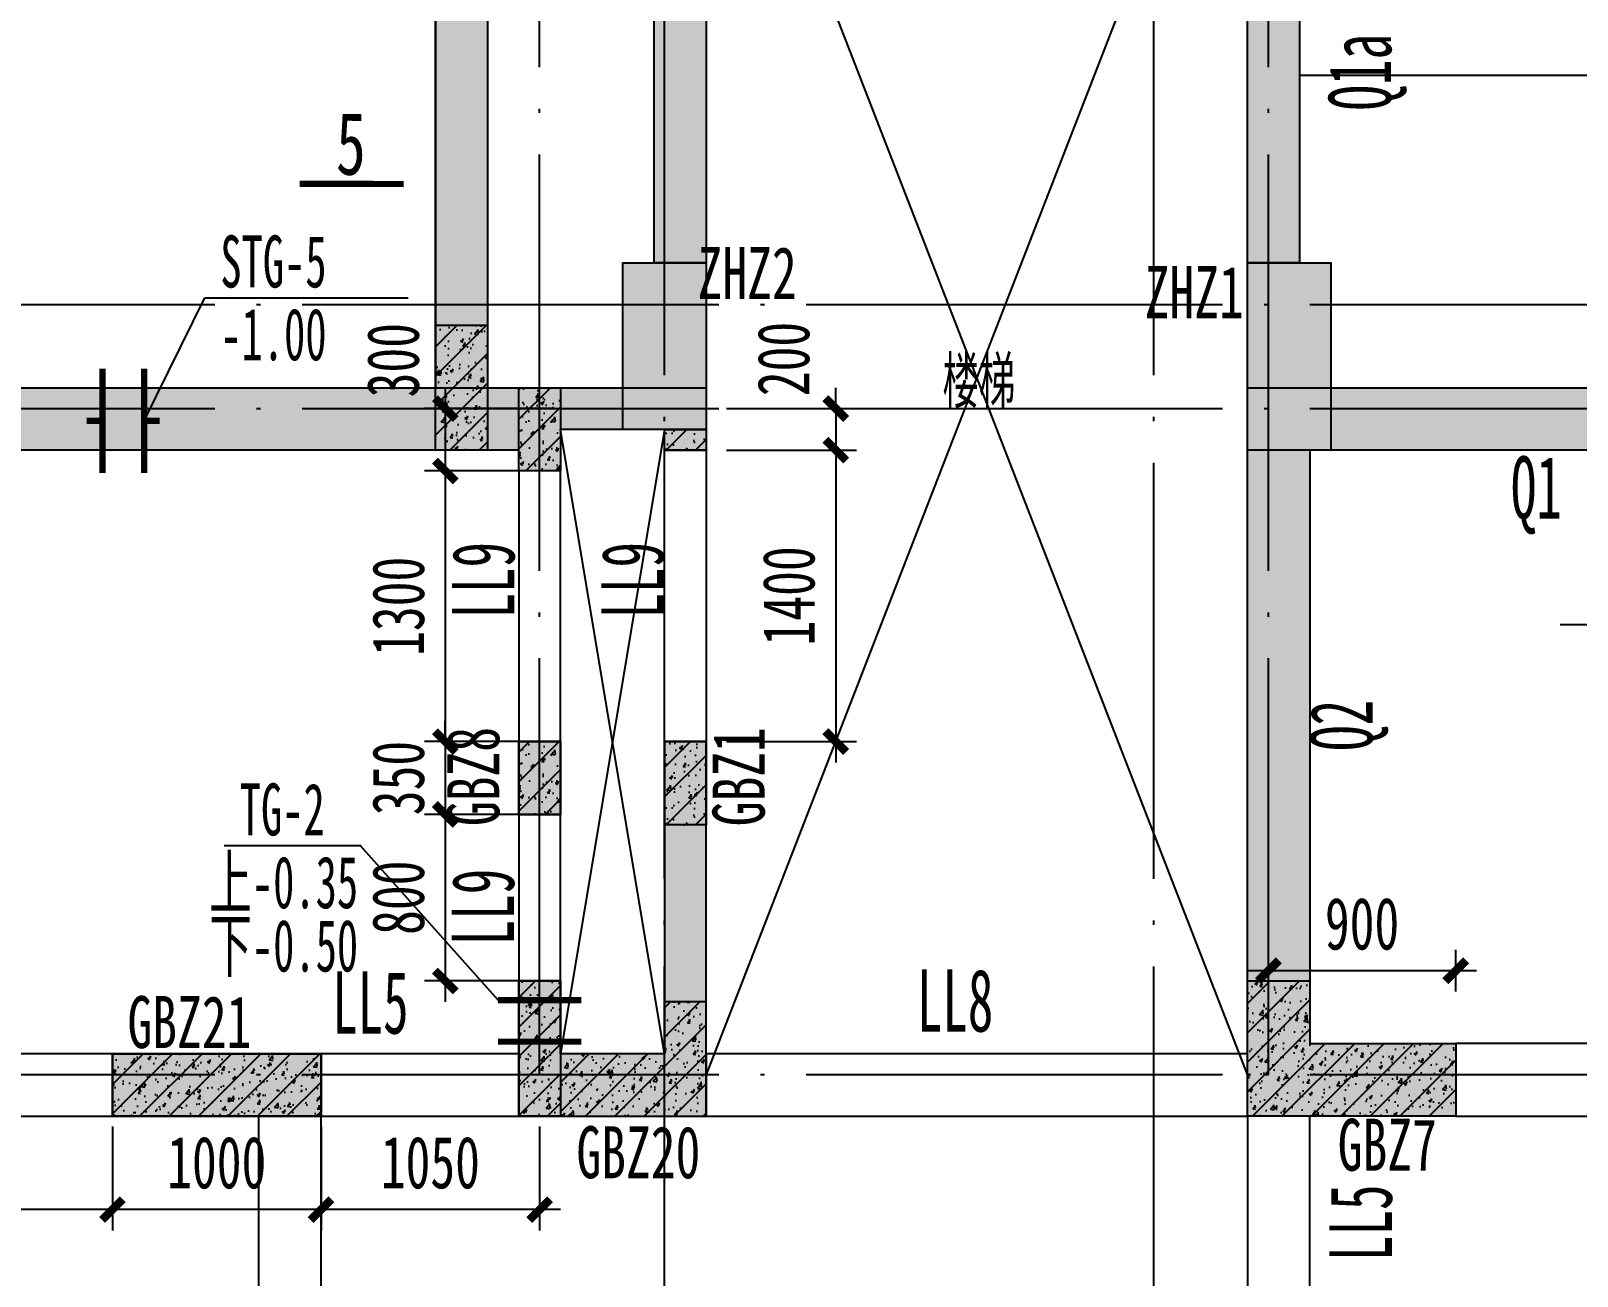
# Model space of a CAD drawing. Extents: x -3200781797 to -8106663, y 494714 to 1244925.
# Drawn here: x -8144976 to -8137549, y 614425 to 620407 of the extents above; entities that cross this region are included whole.
import ezdxf
from ezdxf.enums import TextEntityAlignment as Align

# ---------------------------------------------------------------- set-up
doc = ezdxf.new("R2010")
doc.units = 0
doc.header["$LTSCALE"] = 1000
doc.header["$MEASUREMENT"] = 0
for name, pattern in [('3#-轴线$0$DOTE', [2.42, 2, -0.2, 0.02, -0.2]), ('3#4#5#模板$0$CONTINOUS', [0]), ('CONTINOUS', [0]), ('DASH', [0.35, 0.25, -0.1])]:
    doc.linetypes.add(name, pattern=pattern)
doc.layers.get('Defpoints').update_dxf_attribs({"color": 30, "linetype": 'DASH'})
for name, color, linetype in [('1----SD', 40, 'Continuous'), ('3#-夹层$0$S-COLU', 252, 'Continuous'), ('3#-夹层$0$S-COLU-HATC', 16, 'Continuous'), ('3#-夹层$0$S-SLAB-HOLE', 5, 'Continuous'), ('3#-夹层$0$S-WALL', 40, 'Continuous'), ('3#-夹层$0$S-WALL-BEAM', 120, 'Continuous'), ('3#-夹层$0$S-WALL-HATC', 253, 'Continuous'), ('3#-轴线$0$A-ANNO-DOTE', 10, '3#-轴线$0$DOTE'), ('3#4#5#模板$0$S-ANNO-TEXT', 7, 'Continuous'), ('3#4#5#模板$0$S-SLAB-TEXT', 120, 'Continuous'), ('3#4#5#模板$0$S-WALL-COLU', 252, '3#4#5#模板$0$CONTINOUS'), ('3#4#5#模板$0$S-WALL-COLU-HATC', 16, 'Continuous'), ('DIM', 3, 'Continuous'), ('DIM_其它', 3, 'Continuous'), ('S-PC-FQ-WYQ', 4, 'Continuous'), ('S-WALL-BEAM-TEXT', 2, 'Continuous'), ('S-WALL-COLU-TEXT', 2, 'Continuous'), ('S-WALL-DIMS', 50, 'Continuous'), ('THICK', 6, 'Continuous')]:
    doc.layers.add(name, color=color, linetype=linetype)
doc.layers.add('WALL-TEXT', color=2, linetype='Continuous', lineweight=25)
doc.layers.add('设备条件', color=5, linetype='Continuous', lineweight=30)
doc.styles.add('3#4#5#模板$0$TSSD_Rein', font='tssdeng.shx', dxfattribs={"width": 0.7, "bigfont": 'hztxt.shx'})
doc.styles.add('TSSD_Dimension', font='', dxfattribs={"width": 0.7})
doc.styles.add('楷体', font='', dxfattribs={"width": 0.6})
doc.styles.add('楷体GB312', font='', dxfattribs={"width": 0.8})
doc.styles.get('TSSD_Dimension').set_extended_font_data('KaiTi_GB2312')
doc.styles.get('楷体').set_extended_font_data('KaiTi_GB2312')
doc.styles.get('楷体GB312').set_extended_font_data('楷体_GB2312')
doc.dimstyles.new('TSSD_100_100', dxfattribs={"dimtxt": 250, "dimasz": 100, "dimexe": 100, "dimexo": 250, "dimgap": 100, "dimtad": 1, "dimdec": 0, "dimzin": 0, "dimdsep": 46, "dimtxsty": 'TSSD_Dimension', "dimblk": 'ARCHTICK', "dimcen": 0, "dimdle": 100, "dimclrt": 7, "dimadec": 0, "dimazin": 0, "dimtfac": 1, "dimtdec": 0, "dimtix": 1, "dimtmove": 2, "dimatfit": 3, "dimfxl": 1, "dimtolj": 1, "dimtzin": 0, "dimarcsym": 0})

# ---------------------------------------------------------------- blocks, each defined once
blk = doc.blocks.new('_ArchTick')
at = {"color": 0, "linetype": 'ByBlock', "const_width": 0.4}
blk.add_lwpolyline([(-0.5, -0.5), (0.5, 0.5)], dxfattribs=at)
blk = doc.blocks.new('*D228')
at = {"layer": 'Defpoints', "color": 0, "transparency": 16777216}
for p in [(-8141885, 618592.8), (-8141885, 618392.8), (-8141110, 618392.8)]:
    blk.add_point(p, dxfattribs=at)
at = {"layer": 'S-WALL-DIMS', "color": 0, "lineweight": -2, "transparency": 16777216}
for p, q in [((-8141110, 618592.8), (-8141110, 618692.8)), ((-8141635, 618592.8), (-8141010, 618592.8)), ((-8141110, 618592.8), (-8141110, 618392.8)), ((-8141635, 618392.8), (-8141010, 618392.8)), ((-8141110, 618392.8), (-8141110, 618292.8))]:
    blk.add_line(p, q, dxfattribs=at)
at = {"layer": 'S-WALL-DIMS', "color": 0, "lineweight": -2, "transparency": 16777216, "xscale": 100, "yscale": 100, "zscale": 100}
for p, rotation in [((-8141110, 618592.8), 270), ((-8141110, 618392.8), 90)]:
    blk.add_blockref('_ArchTick', p, dxfattribs=dict(at, rotation=rotation))
at = {"layer": 'S-WALL-DIMS', "color": 7, "transparency": 16777216, "insert": (-8141360, 618830.9), "char_height": 250, "attachment_point": 5, "rotation": 90, "style": 'TSSD_Dimension'}
blk.add_mtext('\\A1;200', dxfattribs=at)
blk = doc.blocks.new('*D231')
at = {"layer": 'Defpoints', "color": 0, "transparency": 16777216}
for p in [(-8142210.5, 616642.7), (-8142985.6, 615842.8), (-8142210.5, 615842.8)]:
    blk.add_point(p, dxfattribs=at)
at = {"layer": 'S-WALL-DIMS', "color": 0, "lineweight": -2, "transparency": 16777216}
for p, q in [((-8142985.6, 616742.8), (-8142985.6, 615742.8)), ((-8142460.5, 616642.8), (-8143085.6, 616642.8)), ((-8142460.5, 615842.8), (-8143085.6, 615842.8))]:
    blk.add_line(p, q, dxfattribs=at)
at = {"layer": 'S-WALL-DIMS', "color": 0, "lineweight": -2, "transparency": 16777216, "xscale": 100, "yscale": 100, "zscale": 100}
for p, rotation in [((-8142985.6, 616642.8), 89.99623592543436), ((-8142985.6, 615842.8), 269.9962359254344)]:
    blk.add_blockref('_ArchTick', p, dxfattribs=dict(at, rotation=rotation))
at = {"layer": 'S-WALL-DIMS', "color": 7, "transparency": 16777216, "insert": (-8143210.6, 616242.8), "char_height": 250, "attachment_point": 5, "rotation": 89.99624, "style": 'TSSD_Dimension'}
blk.add_mtext('\\A1;800', dxfattribs=at)
blk = doc.blocks.new('*D599')
at = {"layer": 'Defpoints', "color": 0, "transparency": 16777216}
for p in [(-8139032.3, 615891.8), (-8139032.3, 615542.8), (-8138132.3, 615542.8)]:
    blk.add_point(p, dxfattribs=at)
at = {"layer": 'DIM', "color": 0, "lineweight": -2, "transparency": 16777216}
for p, q in [((-8139032.3, 615792.8), (-8139032.3, 615991.8)), ((-8138132.3, 615792.8), (-8138132.3, 615991.8)), ((-8138032.3, 615891.8), (-8139132.3, 615891.8))]:
    blk.add_line(p, q, dxfattribs=at)
at = {"layer": 'DIM', "color": 0, "lineweight": -2, "transparency": 16777216, "xscale": 100, "yscale": 100, "zscale": 100, "rotation": 180}
blk.add_blockref('_ArchTick', (-8139032.3, 615891.8), dxfattribs=at)
at = {"layer": 'DIM', "color": 0, "lineweight": -2, "transparency": 16777216, "xscale": 100, "yscale": 100, "zscale": 100}
blk.add_blockref('_ArchTick', (-8138132.3, 615891.8), dxfattribs=at)
at = {"layer": 'DIM', "color": 7, "transparency": 16777216, "insert": (-8138582.3, 616116.8), "char_height": 250, "attachment_point": 5, "style": 'TSSD_Dimension'}
blk.add_mtext('\\A1;900', dxfattribs=at)
blk = doc.blocks.new('*D606')
at = {"layer": 'Defpoints', "color": 0, "transparency": 16777216}
for p in [(-8142210.5, 618592.8), (-8142985.5, 618292.8), (-8142210.5, 618292.8)]:
    blk.add_point(p, dxfattribs=at)
at = {"layer": 'S-WALL-DIMS', "color": 0, "lineweight": -2, "transparency": 16777216}
for p, q in [((-8142985.4, 618692.8), (-8142985.5, 618192.8)), ((-8142460.5, 618592.8), (-8143085.4, 618592.8)), ((-8142460.5, 618292.8), (-8143085.5, 618292.8))]:
    blk.add_line(p, q, dxfattribs=at)
at = {"layer": 'S-WALL-DIMS', "color": 0, "lineweight": -2, "transparency": 16777216, "xscale": 100, "yscale": 100, "zscale": 100}
for p, rotation in [((-8142985.4, 618592.8), 89.99623592543436), ((-8142985.5, 618292.8), 269.9962359254344)]:
    blk.add_blockref('_ArchTick', p, dxfattribs=dict(at, rotation=rotation))
at = {"layer": 'S-WALL-DIMS', "color": 7, "transparency": 16777216, "insert": (-8143235.4, 618825.2), "char_height": 250, "attachment_point": 5, "rotation": 89.99624, "style": 'TSSD_Dimension'}
blk.add_mtext('\\A1;300', dxfattribs=at)
blk = doc.blocks.new('*D607')
at = {"layer": 'Defpoints', "color": 0, "transparency": 16777216}
for p in [(-8142210.5, 618292.8), (-8142985.5, 616992.8), (-8142210.5, 616992.7)]:
    blk.add_point(p, dxfattribs=at)
at = {"layer": 'S-WALL-DIMS', "color": 0, "lineweight": -2, "transparency": 16777216}
for p, q in [((-8142985.5, 618392.8), (-8142985.6, 616892.8)), ((-8142460.5, 618292.8), (-8143085.5, 618292.8)), ((-8142460.5, 616992.8), (-8143085.5, 616992.8))]:
    blk.add_line(p, q, dxfattribs=at)
at = {"layer": 'S-WALL-DIMS', "color": 0, "lineweight": -2, "transparency": 16777216, "xscale": 100, "yscale": 100, "zscale": 100}
for p, rotation in [((-8142985.5, 618292.8), 89.99623592543436), ((-8142985.5, 616992.8), 269.9962359254344)]:
    blk.add_blockref('_ArchTick', p, dxfattribs=dict(at, rotation=rotation))
at = {"layer": 'S-WALL-DIMS', "color": 7, "transparency": 16777216, "insert": (-8143210.5, 617642.8), "char_height": 250, "attachment_point": 5, "rotation": 89.99624, "style": 'TSSD_Dimension'}
blk.add_mtext('\\A1;1300', dxfattribs=at)
blk = doc.blocks.new('*D608')
at = {"layer": 'Defpoints', "color": 0, "transparency": 16777216}
for p in [(-8142210.5, 616992.7), (-8142985.6, 616642.8), (-8142210.5, 616642.7)]:
    blk.add_point(p, dxfattribs=at)
at = {"layer": 'S-WALL-DIMS', "color": 0, "lineweight": -2, "transparency": 16777216}
for p, q in [((-8142985.5, 616992.8), (-8142985.5, 617092.8)), ((-8142460.5, 616992.8), (-8143085.5, 616992.8)), ((-8142985.5, 616992.8), (-8142985.6, 616642.8)), ((-8142460.5, 616642.8), (-8143085.6, 616642.8)), ((-8142985.6, 616642.8), (-8142985.6, 616542.8))]:
    blk.add_line(p, q, dxfattribs=at)
at = {"layer": 'S-WALL-DIMS', "color": 0, "lineweight": -2, "transparency": 16777216, "xscale": 100, "yscale": 100, "zscale": 100}
for p, rotation in [((-8142985.5, 616992.8), 269.9962359254344), ((-8142985.6, 616642.8), 89.99623592543439)]:
    blk.add_blockref('_ArchTick', p, dxfattribs=dict(at, rotation=rotation))
at = {"layer": 'S-WALL-DIMS', "color": 7, "transparency": 16777216, "insert": (-8143210.6, 616817.8), "char_height": 250, "attachment_point": 5, "rotation": 89.99624, "style": 'TSSD_Dimension'}
blk.add_mtext('\\A1;350', dxfattribs=at)
blk = doc.blocks.new('*D609')
at = {"layer": 'Defpoints', "color": 0, "transparency": 16777216}
for p in [(-8141885, 618392.8), (-8141885, 616992.8), (-8141110, 616992.8)]:
    blk.add_point(p, dxfattribs=at)
at = {"layer": 'S-WALL-DIMS', "color": 0, "lineweight": -2, "transparency": 16777216}
for p, q in [((-8141110, 618492.8), (-8141110, 616892.8)), ((-8141635, 618392.8), (-8141010, 618392.8)), ((-8141635, 616992.8), (-8141010, 616992.8))]:
    blk.add_line(p, q, dxfattribs=at)
at = {"layer": 'S-WALL-DIMS', "color": 0, "lineweight": -2, "transparency": 16777216, "xscale": 100, "yscale": 100, "zscale": 100}
for p, rotation in [((-8141110, 618392.8), 90), ((-8141110, 616992.8), 270)]:
    blk.add_blockref('_ArchTick', p, dxfattribs=dict(at, rotation=rotation))
at = {"layer": 'S-WALL-DIMS', "color": 7, "transparency": 16777216, "insert": (-8141335, 617692.8), "char_height": 250, "attachment_point": 5, "rotation": 90, "style": 'TSSD_Dimension'}
blk.add_mtext('\\A1;1400', dxfattribs=at)
blk = doc.blocks.new('*D610')
at = {"layer": 'Defpoints', "color": 0, "transparency": 16777216}
for p in [(-8143582.3, 615392.8), (-8142532.3, 615392.8), (-8143582.3, 614744.3)]:
    blk.add_point(p, dxfattribs=at)
at = {"layer": 'DIM', "color": 0, "lineweight": -2, "transparency": 16777216}
for p, q in [((-8143582.3, 615142.8), (-8143582.3, 614644.3)), ((-8142532.3, 615142.8), (-8142532.3, 614644.3)), ((-8142432.3, 614744.3), (-8143682.3, 614744.3))]:
    blk.add_line(p, q, dxfattribs=at)
at = {"layer": 'DIM', "color": 0, "lineweight": -2, "transparency": 16777216, "xscale": 100, "yscale": 100, "zscale": 100, "rotation": 180}
blk.add_blockref('_ArchTick', (-8143582.3, 614744.3), dxfattribs=at)
at = {"layer": 'DIM', "color": 0, "lineweight": -2, "transparency": 16777216, "xscale": 100, "yscale": 100, "zscale": 100}
blk.add_blockref('_ArchTick', (-8142532.3, 614744.3), dxfattribs=at)
at = {"layer": 'DIM', "color": 7, "transparency": 16777216, "insert": (-8143057.3, 614969.3), "char_height": 250, "attachment_point": 5, "style": 'TSSD_Dimension'}
blk.add_mtext('\\A1;1050', dxfattribs=at)
blk = doc.blocks.new('*D611')
at = {"layer": 'Defpoints', "color": 0, "transparency": 16777216}
for p in [(-8144584.2, 615392.8), (-8143582.3, 615392.8), (-8144584.2, 614744.3)]:
    blk.add_point(p, dxfattribs=at)
at = {"layer": 'DIM', "color": 0, "lineweight": -2, "transparency": 16777216}
for p, q in [((-8144584.2, 615142.8), (-8144584.2, 614644.3)), ((-8143582.3, 615142.8), (-8143582.3, 614644.3)), ((-8143482.3, 614744.3), (-8144684.2, 614744.3))]:
    blk.add_line(p, q, dxfattribs=at)
at = {"layer": 'DIM', "color": 0, "lineweight": -2, "transparency": 16777216, "xscale": 100, "yscale": 100, "zscale": 100, "rotation": 180}
blk.add_blockref('_ArchTick', (-8144584.2, 614744.3), dxfattribs=at)
at = {"layer": 'DIM', "color": 0, "lineweight": -2, "transparency": 16777216, "xscale": 100, "yscale": 100, "zscale": 100}
blk.add_blockref('_ArchTick', (-8143582.3, 614744.3), dxfattribs=at)
at = {"layer": 'DIM', "color": 7, "transparency": 16777216, "insert": (-8144083.2, 614969.3), "char_height": 250, "attachment_point": 5, "style": 'TSSD_Dimension'}
blk.add_mtext('\\A1;1000', dxfattribs=at)
blk = doc.blocks.new('*D612')
at = {"layer": 'Defpoints', "color": 0, "transparency": 16777216}
for p in [(-8145984.2, 615392.8), (-8144584.2, 615392.8), (-8145984.2, 614744.3)]:
    blk.add_point(p, dxfattribs=at)
at = {"layer": 'DIM', "color": 0, "lineweight": -2, "transparency": 16777216}
for p, q in [((-8145984.2, 615142.8), (-8145984.2, 614644.3)), ((-8144584.2, 615142.8), (-8144584.2, 614644.3)), ((-8144484.2, 614744.3), (-8146084.2, 614744.3))]:
    blk.add_line(p, q, dxfattribs=at)
at = {"layer": 'DIM', "color": 0, "lineweight": -2, "transparency": 16777216, "xscale": 100, "yscale": 100, "zscale": 100, "rotation": 180}
blk.add_blockref('_ArchTick', (-8145984.2, 614744.3), dxfattribs=at)
at = {"layer": 'DIM', "color": 0, "lineweight": -2, "transparency": 16777216, "xscale": 100, "yscale": 100, "zscale": 100}
blk.add_blockref('_ArchTick', (-8144584.2, 614744.3), dxfattribs=at)
at = {"layer": 'DIM', "color": 7, "transparency": 16777216, "insert": (-8145284.2, 614969.3), "char_height": 250, "attachment_point": 5, "style": 'TSSD_Dimension'}
blk.add_mtext('\\A1;1400', dxfattribs=at)
blk = doc.blocks.new('3-an-jia')
at = {"layer": 'S-WALL-COLU-TEXT', "style": '楷体GB312', "width": 0.7}
for s, p in [('ZHZ2', (-7941715.8, 619114.2)), ('ZHZ1', (-7939568.3, 619022.1)), ('GBZ21', (-7944453.9, 615515.6)), ('GBZ20', (-7942297.6, 614890)), ('GBZ7', (-7938641.1, 614926.2))]:
    blk.add_text(s, height=250, dxfattribs=at).set_placement(p)
for s, p in [('GBZ8', (-7942668.1, 616582)), ('GBZ1', (-7941393.5, 616581.1))]:
    blk.add_text(s, height=250, rotation=90, dxfattribs=at).set_placement(p)
blk = doc.blocks.new('q1')
at = {"layer": 'WALL-TEXT', "style": '楷体', "width": 0.6}
for s, p in [('Q1a', (-8134243.3, 471322.1)), ('Q2', (-8134332.1, 468245.4))]:
    blk.add_text(s, height=300, rotation=90, dxfattribs=at).set_placement(p)
blk.add_text('Q1', height=300, dxfattribs=at).set_placement((-8133668.2, 469360.8))
blk = doc.blocks.new('RWREQWR EQW')
at = {"layer": '1----SD', "linetype": 'CONTINOUS', "const_width": 30}
for points in [[(2251793, 140515.3), (2251793, 140715.3), (2251793, 140715.3)], [(2251993, 140715.3), (2251993, 140715.3), (2251993, 140515.3)], [(2251793, 140515.3), (2251793, 140315.3), (2251793, 140315.3)], [(2251993, 140315.3), (2251993, 140315.3), (2251993, 140515.3)]]:
    blk.add_lwpolyline(points, dxfattribs=at)
blk = doc.blocks.new('$VALVE$00000553')
at = {"const_width": 30}
for points in [[(0, 100), (0, 175)], [(0, 100), (-250, 100), (-250, 100)], [(0, 100), (250, 100), (250, 100)], [(-250, -100), (-250, -100), (0, -100)], [(250, -100), (250, -100), (0, -100)], [(0, -175), (0, -100)]]:
    blk.add_lwpolyline(points, dxfattribs=at)
blk = doc.blocks.new('A$C5af27e0e')
at = {"layer": 'DIM_其它'}
for p, q in [((18900, 3350), (19191.4, 3940.9)), ((19191.4, 3940.9), (20168.3, 3940.9)), ((25701.8, 2372.1), (26484.1, 2372.1)), ((19942.7, 1308.3), (19284.6, 1308.3))]:
    blk.add_line(p, q, dxfattribs=at)
blk.add_lwpolyline([(19938.7, 1310), (20600, 567.4)], dxfattribs=at)
at = {"layer": '1----SD', "linetype": 'CONTINOUS', "rotation": 270}
for name, p in [('$VALVE$00000553', (18800, 3350)), ('RWREQWR EQW', (-119715.3, 2252360.3))]:
    blk.add_blockref(name, p, dxfattribs=at)
at = {"layer": '设备条件', "color": 40, "style": '楷体', "width": 0.6}
for s, p in [('STG-5', (19266.4, 3990.9)), ('-1.00', (19266.4, 3640.9)), ('TG-2', (19359.6, 1358.3)), ('上-0.35', (19213.5, 1008.3)), ('下-0.50', (19213.5, 704.3))]:
    blk.add_text(s, height=250, dxfattribs=at).set_placement(p)
blk = doc.blocks.new('3#-夹层$0$zhz')
at = {"layer": '3#-夹层$0$S-COLU-HATC'}
h = blk.add_hatch(color=256, dxfattribs=at)
h.dxf.hatch_style = 1
h.paths.add_polyline_path([(58515, 3066.8), (58915, 3066.8), (58915, 2266.8), (58515, 2266.8)])
at = {"layer": '3#-夹层$0$S-COLU'}
blk.add_lwpolyline([(58515, 3066.8), (58915, 3066.8), (58915, 2266.8), (58515, 2266.8)], close=True, dxfattribs=at)
blk = doc.blocks.new('3#-轴线')
at = {"layer": '3#-轴线$0$A-ANNO-DOTE'}
for points in [[(29600, -3200), (29600, 5500)], [(30200, -7100), (30200, 5500)], [(32550, -7100), (32550, 5500)], [(33100, -3200), (33100, 5500)], [(-3000, 500), (44800, 500)], [(-3000, 0), (44800, 0)], [(-3000, -3200), (44800, -3200)]]:
    blk.add_lwpolyline(points, dxfattribs=at)
blk = doc.blocks.new('3#-夹层')
at = {"layer": '3#-夹层$0$S-COLU-HATC'}
h = blk.add_hatch(color=256, dxfattribs=at)
h.dxf.hatch_style = 1
h.paths.add_polyline_path([(33000, 700), (33400, 700), (33400, -200), (33000, -200)])
at = {"layer": '3#-夹层$0$S-WALL-HATC'}
for points in [[(8550, 1300), (8550, 3750), (11500, 3750), (12700, 3750), (12700, 100), (20100, 100), (21700, 100), (29100, 100), (29100, 3750), (30300, 3750), (33250, 3750), (33250, 700), (33000, 700), (33000, 1450), (33000, 3500), (30400, 3500), (30400, 700), (30150, 700), (30150, 3500), (29350, 3500), (29350, 100), (29450, 100), (30400, 100), (30400, -200), (30200, -200), (30200, -100), (29700, -100), (29700, -300), (29500, -300), (29500, -200), (29200, -200), (26950, -200), (26950, -100), (26670, -100), (26670, -200), (21800, -200), (21800, -1800), (21500, -1800), (21500, -200), (20300, -200), (20300, -1800), (20000, -1800), (20000, -200), (15130, -200), (15130, -100), (14850, -100), (14850, -200), (12300, -200), (12300, -300), (12100, -300), (12100, -100), (11600, -100), (11600, -200), (11400, -200), (11400, 100), (12200, 100), (12450, 100), (12450, 3500), (11650, 3500), (11650, 700), (11400, 700), (11400, 3500), (8800, 3500), (8800, 1450), (8800, 700), (8550, 700)], [(30400, -1600), (30200, -1600), (30200, -1750), (30200, -3100), (29700, -3100), (29700, -2750), (29500, -2750), (29500, -3100), (29500, -3400), (29600, -3400), (30400, -3400), (30400, -3100), (30400, -1750)], [(28550, -3400), (28550, -3100), (28450, -3100), (27548.1, -3100), (27548.1, -3400), (28250, -3400)]]:
    blk.add_hatch(color=256, dxfattribs=at).paths.add_polyline_path(points)
h = blk.add_hatch(color=256, dxfattribs=at)
h.paths.add_polyline_path([(13550, -11200), (13950, -11200), (13950, -10850), (13550, -10850), (13550, -4800), (13550, -4700), (13250, -4700), (13250, -4800), (13250, -10900), (10600, -10900), (10600, -7200), (11750, -7200), (11750, -4700), (8800, -4700), (8800, -4600), (8500, -4600), (8500, -5000), (9050, -5000), (9050, -7300), (10300, -7300), (10300, -10850), (9850, -10850), (9850, -11200), (10300, -11200), (10300, -12400), (3550, -12400), (3550, -12000), (3200, -12000), (3200, -12400), (200, -12400), (200, -11200), (700, -11200), (700, -10850), (200, -10850), (200, -5050), (200, -4450), (200, -3400), (2000, -3400), (2000, -3050), (200, -3050), (200, -200), (700, -200), (700, 100), (200, 100), (200, 1350), (5850.3, 1350), (5850.3, 100), (5300, 100), (5300, -200), (5570, -200), (5570, -100), (5850, -100), (5850, -200), (6300, -200), (8500, -200), (8500, -3050), (7800, -3050), (7800, -3400), (8500, -3400), (8800, -3400), (8800, -3300), (8800, 100), (6100.3, 100), (6100.3, 1600), (-100, 1600), (-100, -11100), (-100, -12700), (3450, -12700), (10600, -12700), (10600, -11200), (13250, -11200), (13250, -12700), (28550, -12700), (28550, -11200), (31200, -11200), (31200, -12700), (41900, -12700), (41900, 1600), (35699.7, 1600), (35699.7, 100), (33000, 100), (33000, -3300), (33000, -3400), (33300, -3400), (34000, -3400), (34000, -3050), (33300, -3050), (33300, -200), (35500, -200), (35950, -200), (35950, -100), (36230, -100), (36230, -200), (36500, -200), (36500, 100), (35949.7, 100), (35949.7, 1349.8), (41600, 1349.8), (41600, 100), (41100, 100), (41100, -200), (41600, -200), (41600, -3050), (39800, -3050), (39800, -3400), (41600, -3400), (41600, -4450), (41600, -5050), (41600, -10850), (41100, -10850), (41100, -11200), (41600, -11200), (41600, -12400), (38600, -12400), (38600, -12000), (38250, -12000), (38250, -12400), (31500, -12400), (31500, -11200), (31950, -11200), (31950, -10850), (31500, -10850), (31500, -7300), (32750, -7300), (32750, -5000), (33300, -5000), (33300, -4600), (33000, -4600), (33000, -4700), (30050, -4700), (30050, -7200), (31200, -7200), (31200, -10900), (28550, -10900), (28550, -4800), (28550, -4700), (28250, -4700), (28250, -4800), (28250, -10850), (27850, -10850), (27850, -11200), (28250, -11200), (28250, -12400), (21075, -12400), (21075, -11200), (21600, -11200), (21600, -10850), (21075, -10850), (21075, -5300), (21800, -5300), (21800, -3400), (24100, -3400), (24450, -3400), (26148.1, -3400), (26148.1, -3100), (24350, -3100), (21500, -3100), (21500, -5000), (20900, -5000), (20300, -5000), (20300, -3100), (17451.9, -3100), (15651.9, -3100), (15651.9, -3400), (17350, -3400), (17700, -3400), (20000, -3400), (20000, -5300), (20725, -5300), (20725, -10850), (20200, -10850), (20200, -11200), (20725, -11200), (20725, -12400), (13550, -12400)])
h.paths.add_polyline_path([(11550, -7000), (9350, -7000), (9350, -4900), (11550, -4900)], flags=16)
h.paths.add_polyline_path([(30250, -7000), (30250, -4900), (32450, -4900), (32450, -7000)], flags=16)
blk.add_hatch(color=256, dxfattribs=at).paths.add_polyline_path([(29700, -1950), (29700, -1600), (29500, -1600), (29500, -1950)], flags=17)
at = {"layer": '3#-夹层$0$S-COLU'}
blk.add_lwpolyline([(33000, 700), (33400, 700), (33400, -200), (33000, -200)], close=True, dxfattribs=at)
at = {"layer": '3#-夹层$0$S-SLAB-HOLE'}
for points in [[(33000, -3200), (30400, 3500)], [(33000, 3500), (30400, -3200)], [(30200, -3100), (29700, -100)], [(30200, -100), (29700, -3100)]]:
    blk.add_lwpolyline(points, dxfattribs=at)
at = {"layer": '3#-夹层$0$S-WALL'}
for points in [[(21700, 100), (29100, 100), (29100, 3750)], [(33250, 3750), (33250, 700), (33000, 700), (33000, 1450), (33000, 3500)], [(30400, 3500), (30400, 700), (30150, 700), (30150, 3500)], [(29350, 3500), (29350, 100), (29450, 100), (30400, 100), (30400, -200), (30200, -200), (30200, -100), (29700, -100), (29700, -300), (29500, -300), (29500, -200), (29200, -200), (26950, -200)], [(35500, -200), (33300, -200), (33300, -3050), (34000, -3050), (34000, -3400), (33300, -3400), (33000, -3400), (33000, -3300), (33000, 100), (35699.7, 100)], [(30400, -1600), (30200, -1600), (30200, -1750), (30200, -3100), (30200, -3100), (29700, -3100), (29700, -2750), (29500, -2750), (29500, -3100), (29500, -3400), (29600, -3400), (30400, -3400), (30400, -3100), (30400, -1750), (30400, -1600)]]:
    blk.add_lwpolyline(points, dxfattribs=at)
for points in [[(29700, -1950), (29700, -1600), (29500, -1600), (29500, -1950)], [(28550, -3400), (28550, -3100), (28450, -3100), (27548.1, -3100), (27548.1, -3400), (28250, -3400)]]:
    blk.add_lwpolyline(points, close=True, dxfattribs=at)
at = {"layer": '3#-夹层$0$S-WALL-BEAM'}
for p, q in [((27548.1, -3100), (26148.1, -3100)), ((29500, -3100), (28550, -3100)), ((39800, -3050), (34000, -3050)), ((26148.1, -3400), (27548.1, -3400)), ((28250, -3400), (28250, -4700)), ((28550, -4700), (28550, -3400)), ((28550, -3400), (29500, -3400)), ((33000, -3400), (33000, -4600)), ((33300, -4600), (33300, -3400)), ((34000, -3400), (39800, -3400))]:
    blk.add_line(p, q, dxfattribs=at)
for points in [[(30400, -1600), (30200, -1600), (30200, -200), (30400, -200)], [(29500, -1600), (29700, -1600), (29700, -300), (29500, -300)], [(29500, -2750), (29700, -2750), (29700, -1950), (29500, -1950)]]:
    blk.add_lwpolyline(points, close=True, dxfattribs=at)
at = {"layer": '3#-夹层$0$S-WALL-BEAM', "elevation": 0}
blk.add_lwpolyline([(30400, -3400), (33000, -3400), (33000, -3100), (30400, -3100)], close=True, dxfattribs=at)
at = {"layer": '3#-夹层$0$S-SLAB-HOLE'}
blk.add_blockref('3#-轴线', (0, 0), dxfattribs=at)
at = {"layer": '3#-夹层$0$S-WALL'}
blk.add_blockref('3#-夹层$0$zhz', (-28515, -2366.8), dxfattribs=at)
blk = doc.blocks.new('3#4#5#模板$0$A$C3a591143')
for points in [[(33730.2, 16165.2), (32630.2, 16165.2), (32630.2, 14315.2), (33530.2, 14315.2), (33530.2, 14915.2), (33730.2, 14915.2)], [(36930.2, 14315.2), (39229.9, 14315.2), (39229.9, 15815.2), (36780.2, 15815.2), (36780.2, 14915.2), (36930.2, 14915.2)]]:
    blk.add_lwpolyline(points, close=True)

msp = doc.modelspace()

# ---------------------------------------------------------------- hatches: boundary and pattern name
at = {"layer": '3#4#5#模板$0$S-WALL-COLU-HATC'}
h = msp.add_hatch(dxfattribs=at)
h.set_pattern_fill('ARMORED', color=256, scale=10, style=0)
h.set_pattern_definition([(50, (-8998.58, 155777.63), (143.4520365, -12.550427), [15, -165]), (355, (-8998.58, 155777.63), (-27.7502667, 150.4384267), [12, -132]), (100.4514, (-8986.63, 155776.58), (115.7018763, 137.8879084), [12.748038, -140.2284224]), (46.1842, (-8998.58, 155817.63), (213.4482097, -33.103803), [22.5, -247.5]), (96.6356, (-8980.8, 155814.87), (186.932541, 194.823574), [19.1220576, -210.3426]), (351.1842, (-8998.58, 155817.63), (186.932389, 194.82372), [18, -198]), (21, (-8978.58, 155807.63), (119.3814104, -80.5237781), [15, -165]), (326, (-8978.58, 155807.63), (48.6630664, 145.030009), [12, -132]), (71.4514, (-8968.63, 155800.92), (168.0445257, 64.5060993), [12.748038, -140.2284224]), (37.5, (-8998.583, 155777.63), (2.43197106, 66.57877077), [0, -130.4, 0, -134, 0, -132.5]), (7.5, (-8998.58, 155777.63), (52.6139075, 78.8823424), [0, -76.4, 0, -127.4, 0, -50.5]), (327.5, (-9043.183, 155777.63), (106.76448723, -4.51097435), [0, -50, 0, -156, 0, -207]), (317.5, (-9063.18, 155777.63), (116.6372339, 20.0209965), [0, -65, 0, -103.6, 0, -147]), (45, (-8998.58, 155777.63), (-70.7106781, 70.7106781), [])])
h.paths.add_polyline_path([(-8143022, 618992.8), (-8142782.3, 618992.8), (-8142782.3, 618392.8), (-8143032.3, 618392.8), (-8143032.3, 618992.8)])
h = msp.add_hatch(dxfattribs=at)
h.set_pattern_fill('ARMORED', color=256, scale=10, style=0)
h.set_pattern_definition([(50, (-12048.88, 148726.23), (143.4520365, -12.550427), [15, -165]), (355, (-12048.88, 148726.23), (-27.7502667, 150.4384267), [12, -132]), (100.4514, (-12036.92, 148725.18), (115.7018763, 137.8879084), [12.748038, -140.2284224]), (46.1842, (-12048.88, 148766.23), (213.4482097, -33.103803), [22.5, -247.5]), (96.6356, (-12031.1, 148763.47), (186.932541, 194.823574), [19.1220576, -210.3426]), (351.1842, (-12048.88, 148766.23), (186.932389, 194.82372), [18, -198]), (21, (-12028.88, 148756.23), (119.3814104, -80.5237781), [15, -165]), (326, (-12028.88, 148756.23), (48.6630664, 145.030009), [12, -132]), (71.4514, (-12018.93, 148749.52), (168.0445257, 64.5060993), [12.748038, -140.2284224]), (37.5, (-12048.88, 148726.226), (2.43197106, 66.57877077), [0, -130.4, 0, -134, 0, -132.5]), (7.5, (-12048.88, 148726.226), (52.6139075, 78.8823424), [0, -76.4, 0, -127.4, 0, -50.5]), (327.5, (-12093.48, 148726.226), (106.76448723, -4.51097435), [0, -50, 0, -156, 0, -207]), (317.5, (-12113.48, 148726.23), (116.6372339, 20.0209965), [0, -65, 0, -103.6, 0, -147]), (45, (-12048.88, 148726.23), (-70.7106781, 70.7106781), [])])
h.paths.add_polyline_path([(-8142432.3, 618592.8), (-8142432.5, 618292.8), (-8142632.4, 618292.8), (-8142632.2, 618692.8), (-8142432.3, 618692.8)])
h = msp.add_hatch(dxfattribs=at)
h.set_pattern_fill('ARMORED', color=256, scale=10, style=0)
h.set_pattern_definition([(50, (-12748.88, 148726.23), (143.4520365, -12.550427), [15, -165]), (355, (-12748.88, 148726.23), (-27.7502667, 150.4384267), [12, -132]), (100.4514, (-12736.92, 148725.18), (115.7018763, 137.8879084), [12.748038, -140.2284224]), (46.1842, (-12748.88, 148766.23), (213.4482097, -33.103803), [22.5, -247.5]), (96.6356, (-12731.1, 148763.47), (186.932541, 194.823574), [19.1220576, -210.3426]), (351.1842, (-12748.88, 148766.23), (186.932389, 194.82372), [18, -198]), (21, (-12728.88, 148756.23), (119.3814104, -80.5237781), [15, -165]), (326, (-12728.88, 148756.23), (48.6630664, 145.030009), [12, -132]), (71.4514, (-12718.93, 148749.52), (168.0445257, 64.5060993), [12.748038, -140.2284224]), (37.5, (-12748.88, 148726.226), (2.43197106, 66.57877077), [0, -130.4, 0, -134, 0, -132.5]), (7.5, (-12748.88, 148726.226), (52.6139075, 78.8823424), [0, -76.4, 0, -127.4, 0, -50.5]), (327.5, (-12793.48, 148726.226), (106.76448723, -4.51097435), [0, -50, 0, -156, 0, -207]), (317.5, (-12813.48, 148726.23), (116.6372339, 20.0209965), [0, -65, 0, -103.6, 0, -147]), (45, (-12748.88, 148726.23), (-70.7106781, 70.7106781), [])])
h.paths.add_polyline_path([(-8141732.3, 618492.8), (-8141732.5, 618392.8), (-8141932.4, 618392.8), (-8141932.2, 618492.8)])
h = msp.add_hatch(dxfattribs=at)
h.set_pattern_fill('ARMORED', color=256, scale=10, style=0)
h.set_pattern_definition([(50, (-12048.88, 147126.23), (143.4520365, -12.550427), [15, -165]), (355, (-12048.88, 147126.23), (-27.7502667, 150.4384267), [12, -132]), (100.4514, (-12036.92, 147125.18), (115.7018763, 137.8879084), [12.748038, -140.2284224]), (46.1842, (-12048.88, 147166.23), (213.4482097, -33.103803), [22.5, -247.5]), (96.6356, (-12031.1, 147163.47), (186.932541, 194.823574), [19.1220576, -210.3426]), (351.1842, (-12048.88, 147166.23), (186.932389, 194.82372), [18, -198]), (21, (-12028.88, 147156.23), (119.3814104, -80.5237781), [15, -165]), (326, (-12028.88, 147156.23), (48.6630664, 145.030009), [12, -132]), (71.4514, (-12018.93, 147149.52), (168.0445257, 64.5060993), [12.748038, -140.2284224]), (37.5, (-12048.88, 147126.226), (2.43197106, 66.57877077), [0, -130.4, 0, -134, 0, -132.5]), (7.5, (-12048.88, 147126.226), (52.6139075, 78.8823424), [0, -76.4, 0, -127.4, 0, -50.5]), (327.5, (-12093.48, 147126.226), (106.76448723, -4.51097435), [0, -50, 0, -156, 0, -207]), (317.5, (-12113.48, 147126.23), (116.6372339, 20.0209965), [0, -65, 0, -103.6, 0, -147]), (45, (-12048.88, 147126.23), (-70.7106781, 70.7106781), [])])
h.paths.add_polyline_path([(-8142432.3, 616992.8), (-8142432.5, 616642.8), (-8142632.4, 616642.8), (-8142632.2, 616992.8), (-8142432.3, 616992.8)])
h = msp.add_hatch(dxfattribs=at)
h.set_pattern_fill('ARMORED', color=256, scale=10, style=0)
h.set_pattern_definition([(50, (-12748.79, 146926.23), (143.4520365, -12.550427), [15, -165]), (355, (-12748.79, 146926.23), (-27.7502667, 150.4384267), [12, -132]), (100.4514, (-12736.83, 146925.18), (115.7018763, 137.8879084), [12.748038, -140.2284224]), (46.1842, (-12748.79, 146966.23), (213.4482097, -33.103803), [22.5, -247.5]), (96.6356, (-12731, 146963.47), (186.932541, 194.823574), [19.1220576, -210.3426]), (351.1842, (-12748.79, 146966.23), (186.932389, 194.82372), [18, -198]), (21, (-12728.79, 146956.23), (119.3814104, -80.5237781), [15, -165]), (326, (-12728.79, 146956.23), (48.6630664, 145.030009), [12, -132]), (71.4514, (-12718.84, 146949.52), (168.0445257, 64.5060993), [12.748038, -140.2284224]), (37.5, (-12748.79, 146926.226), (2.43197106, 66.57877077), [0, -130.4, 0, -134, 0, -132.5]), (7.5, (-12748.79, 146926.226), (52.6139075, 78.8823424), [0, -76.4, 0, -127.4, 0, -50.5]), (327.5, (-12793.39, 146926.226), (106.76448723, -4.51097435), [0, -50, 0, -156, 0, -207]), (317.5, (-12813.39, 146926.23), (116.6372339, 20.0209965), [0, -65, 0, -103.6, 0, -147]), (45, (-12748.79, 146926.23), (-70.7106781, 70.7106781), [])])
h.paths.add_polyline_path([(-8141732.5, 616941.3), (-8141732.5, 616592.8), (-8141932.4, 616592.8), (-8141932.3, 616992.8), (-8141732.4, 616992.8)])
h = msp.add_hatch(dxfattribs=at)
h.set_pattern_fill('ARMORED', color=256, scale=10, style=0)
h.set_pattern_definition([(50, (-3853.55, 148627.73), (143.4520365, -12.550427), [15, -165]), (355, (-3853.55, 148627.73), (-27.7502667, 150.4384267), [12, -132]), (100.4514, (-3841.6, 148626.69), (115.7018763, 137.8879084), [12.748038, -140.2284224]), (46.1842, (-3853.55, 148667.73), (213.4482097, -33.103803), [22.5, -247.5]), (96.6356, (-3835.77, 148664.97), (186.932541, 194.823574), [19.1220576, -210.3426]), (351.1842, (-3853.55, 148667.73), (186.932389, 194.82372), [18, -198]), (21, (-3833.55, 148657.73), (119.3814104, -80.5237781), [15, -165]), (326, (-3833.55, 148657.73), (48.6630664, 145.030009), [12, -132]), (71.4514, (-3823.6, 148651.02), (168.0445257, 64.5060993), [12.748038, -140.2284224]), (37.5, (-3853.553, 148627.734), (2.43197106, 66.57877077), [0, -130.4, 0, -134, 0, -132.5]), (7.5, (-3853.55, 148627.734), (52.6139075, 78.8823424), [0, -76.4, 0, -127.4, 0, -50.5]), (327.5, (-3898.15, 148627.734), (106.76448723, -4.51097435), [0, -50, 0, -156, 0, -207]), (317.5, (-3918.15, 148627.73), (116.6372339, 20.0209965), [0, -65, 0, -103.6, 0, -147]), (45, (-3853.55, 148627.73), (-70.7106781, 70.7106781), [])])
h.paths.add_polyline_path([(-8142632.3, 615192.8), (-8142632.3, 615842.8), (-8142432.3, 615842.8), (-8142432.3, 615392.8), (-8142432.3, 615392.8), (-8142432.3, 615192.8)])
h = msp.add_hatch(dxfattribs=at)
h.set_pattern_fill('ARMORED', color=256, scale=10, style=0)
h.set_pattern_definition([(50, (-7123.65, 152577.73), (143.4520365, -12.550427), [15, -165]), (355, (-7123.65, 152577.73), (-27.7502667, 150.4384267), [12, -132]), (100.4514, (-7111.7, 152576.69), (115.7018763, 137.8879084), [12.748038, -140.2284224]), (46.1842, (-7123.65, 152617.73), (213.4482097, -33.103803), [22.5, -247.5]), (96.6356, (-7105.87, 152614.98), (186.932541, 194.823574), [19.1220576, -210.3426]), (351.1842, (-7123.65, 152617.73), (186.932389, 194.82372), [18, -198]), (21, (-7103.65, 152607.73), (119.3814104, -80.5237781), [15, -165]), (326, (-7103.65, 152607.73), (48.6630664, 145.030009), [12, -132]), (71.4514, (-7093.7, 152601.02), (168.0445257, 64.5060993), [12.748038, -140.2284224]), (37.5, (-7123.653, 152577.734), (2.43197106, 66.57877077), [0, -130.4, 0, -134, 0, -132.5]), (7.5, (-7123.65, 152577.734), (52.6139075, 78.8823424), [0, -76.4, 0, -127.4, 0, -50.5]), (327.5, (-7168.253, 152577.734), (106.76448723, -4.51097435), [0, -50, 0, -156, 0, -207]), (317.5, (-7188.25, 152577.73), (116.6372339, 20.0209965), [0, -65, 0, -103.6, 0, -147]), (45, (-7123.65, 152577.73), (-70.7106781, 70.7106781), [])])
h.paths.add_polyline_path([(-8139132.3, 615192.8), (-8139132.3, 615842.8), (-8138832.3, 615842.8), (-8138832.3, 615542.8), (-8138132.3, 615542.8), (-8138132.3, 615192.8)])
h = msp.add_hatch(dxfattribs=at)
h.set_pattern_fill('ARMORED', color=256, scale=10, style=0)
h.set_pattern_definition([(50, (-3953.56, 148627.73), (143.4520365, -12.550427), [15, -165]), (355, (-3953.56, 148627.73), (-27.7502667, 150.4384267), [12, -132]), (100.4514, (-3941.61, 148626.69), (115.7018763, 137.8879084), [12.748038, -140.2284224]), (46.1842, (-3953.56, 148667.73), (213.4482097, -33.103803), [22.5, -247.5]), (96.6356, (-3935.78, 148664.97), (186.932541, 194.823574), [19.1220576, -210.3426]), (351.1842, (-3953.56, 148667.73), (186.932389, 194.82372), [18, -198]), (21, (-3933.56, 148657.73), (119.3814104, -80.5237781), [15, -165]), (326, (-3933.56, 148657.73), (48.6630664, 145.030009), [12, -132]), (71.4514, (-3923.61, 148651.02), (168.0445257, 64.5060993), [12.748038, -140.2284224]), (37.5, (-3953.56, 148627.733), (2.43197106, 66.57877077), [0, -130.4, 0, -134, 0, -132.5]), (7.5, (-3953.56, 148627.73), (52.6139075, 78.8823424), [0, -76.4, 0, -127.4, 0, -50.5]), (327.5, (-3998.16, 148627.73), (106.76448723, -4.51097435), [0, -50, 0, -156, 0, -207]), (317.5, (-4018.16, 148627.73), (116.6372339, 20.0209965), [0, -65, 0, -103.6, 0, -147]), (45, (-3953.56, 148627.73), (-70.7106781, 70.7106781), [])])
h.paths.add_polyline_path([(-8141732.3, 615192.8), (-8141732.3, 615742.8), (-8141932.3, 615742.8), (-8141932.3, 615492.8), (-8142432.3, 615492.8), (-8142432.3, 615192.8)])
h = msp.add_hatch(dxfattribs=at)
h.set_pattern_fill('ARMORED', color=256, scale=10, style=0)
h.set_pattern_definition([(50, (-3690.83, 148627.73), (143.4520365, -12.550427), [15, -165]), (355, (-3690.83, 148627.73), (-27.7502667, 150.4384267), [12, -132]), (100.4514, (-3678.88, 148626.69), (115.7018763, 137.8879084), [12.748038, -140.2284224]), (46.1842, (-3690.83, 148667.73), (213.4482097, -33.103803), [22.5, -247.5]), (96.6356, (-3673.05, 148664.97), (186.932541, 194.823574), [19.1220576, -210.3426]), (351.1842, (-3690.83, 148667.73), (186.932389, 194.82372), [18, -198]), (21, (-3670.83, 148657.73), (119.3814104, -80.5237781), [15, -165]), (326, (-3670.83, 148657.73), (48.6630664, 145.030009), [12, -132]), (71.4514, (-3660.88, 148651.02), (168.0445257, 64.5060993), [12.748038, -140.2284224]), (37.5, (-3690.833, 148627.73), (2.43197106, 66.57877077), [0, -130.4, 0, -134, 0, -132.5]), (7.5, (-3690.83, 148627.73), (52.6139075, 78.8823424), [0, -76.4, 0, -127.4, 0, -50.5]), (327.5, (-3735.433, 148627.73), (106.76448723, -4.51097435), [0, -50, 0, -156, 0, -207]), (317.5, (-3755.43, 148627.73), (116.6372339, 20.0209965), [0, -65, 0, -103.6, 0, -147]), (45, (-3690.83, 148627.73), (-70.7106781, 70.7106781), [])])
h.paths.add_polyline_path([(-8144584.2, 615192.8), (-8144584.2, 615492.8), (-8143582.3, 615492.8), (-8143582.3, 615192.8), (-8144532.3, 615192.8)])

# ---------------------------------------------------------------- linework, layer by layer
at = {"layer": '3#4#5#模板$0$S-WALL-COLU', "linetype": 'ByBlock'}
for points in [[(-8143022, 618992.8), (-8142782.3, 618992.8), (-8142782.3, 618392.8), (-8143032.3, 618392.8), (-8143032.3, 618992.8)], [(-8142432.3, 618592.8), (-8142432.5, 618292.8), (-8142632.4, 618292.8), (-8142632.2, 618692.8), (-8142432.3, 618692.8), (-8142432.3, 618592.8)], [(-8141732.3, 618492.8), (-8141732.5, 618392.8), (-8141932.4, 618392.8), (-8141932.2, 618492.8), (-8141732.3, 618492.8), (-8141732.3, 618492.8)], [(-8142432.3, 616992.8), (-8142432.5, 616642.8), (-8142632.4, 616642.8), (-8142632.2, 616992.8), (-8142432.3, 616992.8), (-8142432.3, 616992.8)], [(-8141732.5, 616941.3), (-8141732.5, 616592.8), (-8141932.4, 616592.8), (-8141932.3, 616992.8), (-8141732.4, 616992.8), (-8141732.5, 616941.3)], [(-8142632.3, 615192.8), (-8142632.3, 615842.8), (-8142432.3, 615842.8), (-8142432.3, 615392.8), (-8142432.3, 615392.8), (-8142432.3, 615192.8), (-8142632.3, 615192.8), (-8142632.3, 615192.8)], [(-8139132.3, 615192.8), (-8139132.3, 615842.8), (-8138832.3, 615842.8), (-8138832.3, 615542.8), (-8138132.3, 615542.8), (-8138132.3, 615192.8), (-8139132.3, 615192.8), (-8139132.3, 615192.8)], [(-8141732.3, 615192.8), (-8141732.3, 615742.8), (-8141932.3, 615742.8), (-8141932.3, 615492.8), (-8142432.3, 615492.8), (-8142432.3, 615192.8), (-8141732.3, 615192.8), (-8141732.3, 615192.8)], [(-8144584.2, 615192.8), (-8144584.2, 615492.8), (-8143582.3, 615492.8), (-8143582.3, 615192.8), (-8144532.3, 615192.8)]]:
    msp.add_lwpolyline(points, close=True, dxfattribs=at)
at = {"layer": 'THICK', "const_width": 30}
msp.add_lwpolyline([(-8143685.1, 619672.9), (-8143186.1, 619671.4)], dxfattribs=at)

# ---------------------------------------------------------------- block references
at = {"layer": '3#4#5#模板$0$S-ANNO-TEXT'}
msp.add_blockref('3#-夹层', (-8172132.3, 618592.8), dxfattribs=at)
at = {"layer": '3#4#5#模板$0$S-SLAB-TEXT'}
msp.add_blockref('3#4#5#模板$0$A$C3a591143', (-8175662.4, 604377.6), dxfattribs=at)
at = {"layer": 'S-PC-FQ-WYQ'}
msp.add_blockref('3-an-jia', (-200058.1, 4.9), dxfattribs=at)
at = {"layer": 'WALL-TEXT'}
msp.add_blockref('q1', (-4199.2, 148702.7), dxfattribs=at)
at = {"layer": '设备条件'}
msp.add_blockref('A$C5af27e0e', (-8163332.3, 615183.8), dxfattribs=at)

# ---------------------------------------------------------------- texts
at = {"layer": '3#4#5#模板$0$S-SLAB-TEXT', "style": '3#4#5#模板$0$TSSD_Rein', "width": 0.7}
msp.add_text('楼梯', height=250, dxfattribs=at).set_placement((-8140597.5, 618519.1, 0), align=Align.BOTTOM_LEFT)
at = {"layer": 'S-WALL-BEAM-TEXT', "style": '楷体', "width": 0.6}
for s, rotation, p in [('LL9', 90.00093, (-8142653.3, 617584.4)), ('LL9', 90.00093, (-8141935.6, 617584.4)), ('LL9', 90.00093, (-8142654.9, 616014.4)), ('LL5', 359.99954, (-8143529, 615589.8)), ('LL8', 0.00093, (-8140720.4, 615599.4)), ('LL5', 90, (-8138439.1, 614497.5))]:
    msp.add_text(s, height=300, rotation=rotation, dxfattribs=at).set_placement(p)
at = {"layer": 'THICK', "style": '楷体', "width": 0.7}
msp.add_text('5', height=300, rotation=359.70595, dxfattribs=at).set_placement((-8143510.7, 619716.3))

# ---------------------------------------------------------------- dimensions: what is measured, and where the dimension line sits
at = {"layer": 'DIM'}
for base, p1, p2, picture, middle in [((-8139032.3, 615891.8), (-8138132.3, 615542.8), (-8139032.3, 615542.8), '*D599', (-8138582.3, 616116.8)), ((-8145984.2, 614744.3), (-8144584.2, 615392.8), (-8145984.2, 615392.8), '*D612', (-8145284.2, 614969.3)), ((-8143582.3, 614744.3), (-8142532.3, 615392.8), (-8143582.3, 615392.8), '*D610', (-8143057.3, 614969.3))]:
    dim = msp.add_linear_dim(base=base, p1=p1, p2=p2, dimstyle='TSSD_100_100', dxfattribs=at)
    dim.commit()
    dim.dimension.update_dxf_attribs({"geometry": picture, "text_midpoint": middle})
dim = msp.add_linear_dim(base=(-8144584.2, 614744.3), p1=(-8143582.3, 615392.8), p2=(-8144584.2, 615392.8), text='1000', dimstyle='TSSD_100_100', dxfattribs=at)
dim.commit()
dim.dimension.update_dxf_attribs({"geometry": '*D611', "text_midpoint": (-8144083.2, 614969.3)})
at = {"layer": 'S-WALL-DIMS'}
for base, p1, p2, angle, picture, middle in [((-8142985.5, 618292.8), (-8142210.5, 618592.8), (-8142210.5, 618292.8), 269.99624, '*D606', (-8143235.4, 618825.2)), ((-8141110, 618392.8), (-8141885, 618592.8), (-8141885, 618392.8), 270, '*D228', (-8141360, 618830.9))]:
    dim = msp.add_linear_dim(base=base, p1=p1, p2=p2, angle=angle, dimstyle='TSSD_100_100', dxfattribs=at)
    dim.commit()
    dim.dimension.update_dxf_attribs({"geometry": picture, "text_midpoint": middle, "dimtype": 160})
for base, p1, p2, angle, picture, middle in [((-8141110, 616992.8), (-8141885, 618392.8), (-8141885, 616992.8), 270, '*D609', (-8141335, 617692.8)), ((-8142985.5, 616992.8), (-8142210.5, 618292.8), (-8142210.5, 616992.7), 269.99624, '*D607', (-8143210.5, 617642.8)), ((-8142985.6, 616642.8), (-8142210.5, 616992.7), (-8142210.5, 616642.7), 269.99624, '*D608', (-8143210.6, 616817.8)), ((-8142985.6, 615842.8), (-8142210.5, 616642.7), (-8142210.5, 615842.8), 269.99624, '*D231', (-8143210.6, 616242.8))]:
    dim = msp.add_linear_dim(base=base, p1=p1, p2=p2, angle=angle, dimstyle='TSSD_100_100', dxfattribs=at)
    dim.commit()
    dim.dimension.update_dxf_attribs({"geometry": picture, "text_midpoint": middle})

doc.saveas('drawing.dxf')
